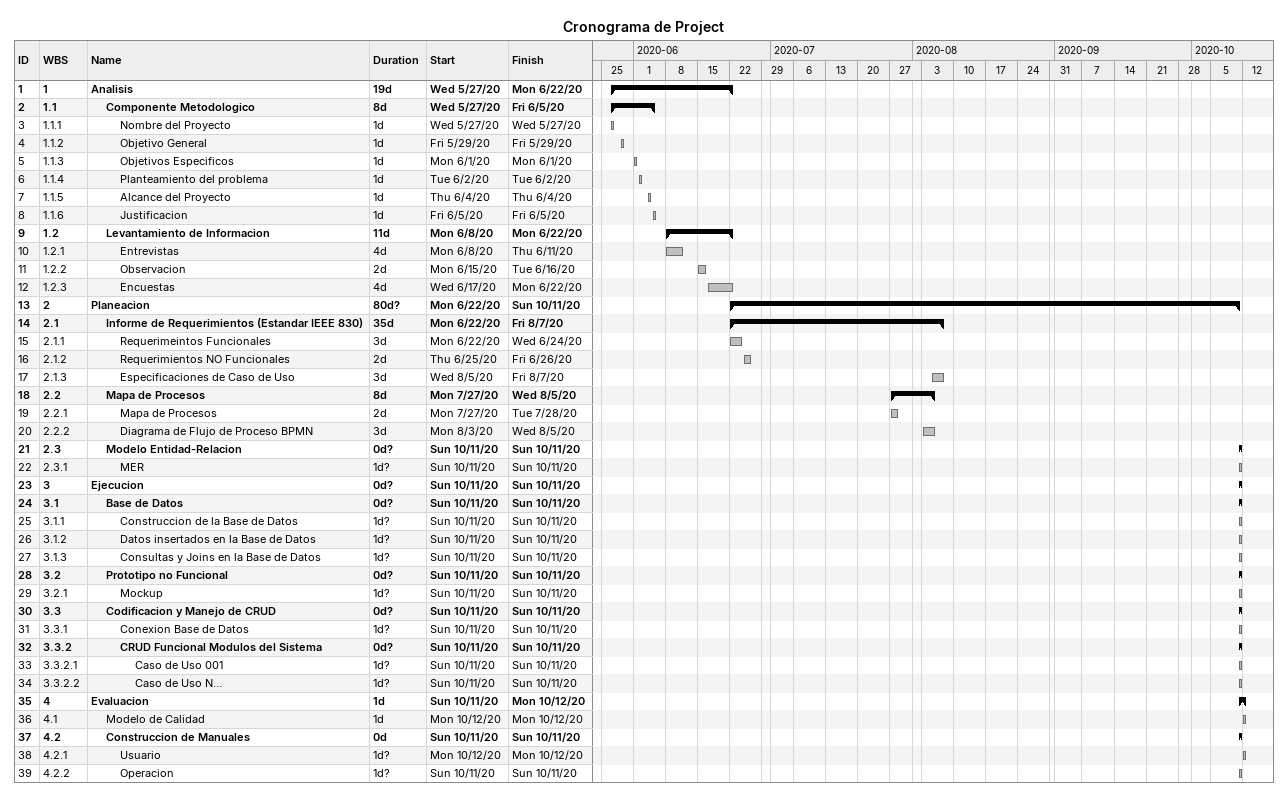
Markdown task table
Cronograma de Project

| ID | WBS | Task | Duration | Start | Finish |
|---|---|---|---|---|---|
| 1 | 1 | **Analisis** | 19d | 2020-05-27 | 2020-06-22 |
| 2 | 1.1 | **Componente Metodologico** | 8d | 2020-05-27 | 2020-06-05 |
| 3 | 1.1.1 | Nombre del Proyecto | 1d | 2020-05-27 | 2020-05-27 |
| 4 | 1.1.2 | Objetivo General | 1d | 2020-05-29 | 2020-05-29 |
| 5 | 1.1.3 | Objetivos Especificos | 1d | 2020-06-01 | 2020-06-01 |
| 6 | 1.1.4 | Planteamiento del problema | 1d | 2020-06-02 | 2020-06-02 |
| 7 | 1.1.5 | Alcance del Proyecto | 1d | 2020-06-04 | 2020-06-04 |
| 8 | 1.1.6 | Justificacion | 1d | 2020-06-05 | 2020-06-05 |
| 9 | 1.2 | **Levantamiento de Informacion** | 11d | 2020-06-08 | 2020-06-22 |
| 10 | 1.2.1 | Entrevistas | 4d | 2020-06-08 | 2020-06-11 |
| 11 | 1.2.2 | Observacion | 2d | 2020-06-15 | 2020-06-16 |
| 12 | 1.2.3 | Encuestas | 4d | 2020-06-17 | 2020-06-22 |
| 13 | 2 | **Planeacion** | 80d? | 2020-06-22 | 2020-10-11 |
| 14 | 2.1 | **Informe de Requerimientos (Estandar IEEE 830)** | 35d | 2020-06-22 | 2020-08-07 |
| 15 | 2.1.1 | Requerimeintos Funcionales | 3d | 2020-06-22 | 2020-06-24 |
| 16 | 2.1.2 | Requerimientos NO Funcionales | 2d | 2020-06-25 | 2020-06-26 |
| 17 | 2.1.3 | Especificaciones de Caso de Uso | 3d | 2020-08-05 | 2020-08-07 |
| 18 | 2.2 | **Mapa de Procesos** | 8d | 2020-07-27 | 2020-08-05 |
| 19 | 2.2.1 | Mapa de Procesos | 2d | 2020-07-27 | 2020-07-28 |
| 20 | 2.2.2 | Diagrama de Flujo de Proceso BPMN | 3d | 2020-08-03 | 2020-08-05 |
| 21 | 2.3 | **Modelo Entidad-Relacion** | 0d? | 2020-10-11 | 2020-10-11 |
| 22 | 2.3.1 | MER | 1d? | 2020-10-11 | 2020-10-11 |
| 23 | 3 | **Ejecucion** | 0d? | 2020-10-11 | 2020-10-11 |
| 24 | 3.1 | **Base de Datos** | 0d? | 2020-10-11 | 2020-10-11 |
| 25 | 3.1.1 | Construccion de la Base de Datos | 1d? | 2020-10-11 | 2020-10-11 |
| 26 | 3.1.2 | Datos insertados en la Base de Datos | 1d? | 2020-10-11 | 2020-10-11 |
| 27 | 3.1.3 | Consultas y Joins en la Base de Datos | 1d? | 2020-10-11 | 2020-10-11 |
| 28 | 3.2 | **Prototipo no Funcional** | 0d? | 2020-10-11 | 2020-10-11 |
| 29 | 3.2.1 | Mockup | 1d? | 2020-10-11 | 2020-10-11 |
| 30 | 3.3 | **Codificacion y Manejo de CRUD** | 0d? | 2020-10-11 | 2020-10-11 |
| 31 | 3.3.1 | Conexion Base de Datos | 1d? | 2020-10-11 | 2020-10-11 |
| 32 | 3.3.2 | **CRUD Funcional Modulos del Sistema** | 0d? | 2020-10-11 | 2020-10-11 |
| 33 | 3.3.2.1 | Caso de Uso 001 | 1d? | 2020-10-11 | 2020-10-11 |
| 34 | 3.3.2.2 | Caso de Uso N… | 1d? | 2020-10-11 | 2020-10-11 |
| 35 | 4 | **Evaluacion** | 1d | 2020-10-11 | 2020-10-12 |
| 36 | 4.1 | Modelo de Calidad | 1d | 2020-10-12 | 2020-10-12 |
| 37 | 4.2 | **Construccion de Manuales** | 0d | 2020-10-11 | 2020-10-11 |
| 38 | 4.2.1 | Usuario | 1d? | 2020-10-12 | 2020-10-12 |
| 39 | 4.2.2 | Operacion | 1d? | 2020-10-11 | 2020-10-11 |
